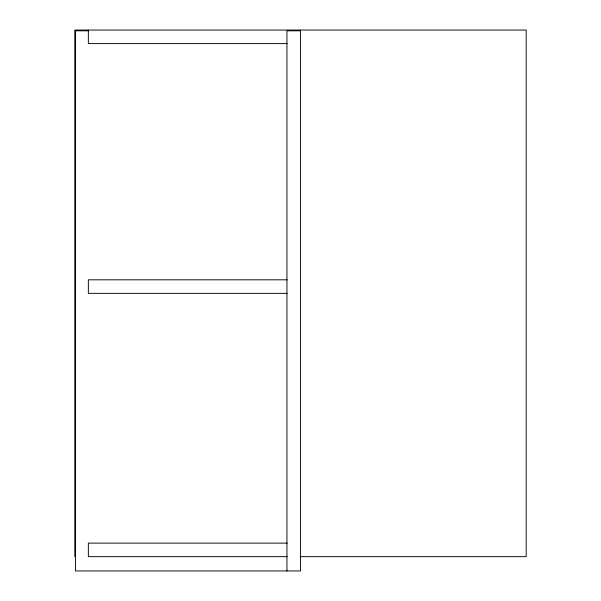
<?xml version="1.0" encoding="UTF-8"?>
<svg xmlns="http://www.w3.org/2000/svg" width="601" height="601" viewBox="0 0 601 601"><rect width="100%" height="100%" fill="white"/><g stroke="black" fill="none" stroke-linecap="round" stroke-linejoin="round"><path stroke-width="0.9" d="M88.663 30.801L75.561 30.801L75.561 570.95L300.5 570.95L300.5 30.05M300.5 30.801L286.955 30.801L286.955 570.95M287.113 43.595L88.355 43.595L88.355 30.05M287.09 279.811L88.355 279.811L88.355 293.356L287.09 293.356M287.113 543.116L88.355 543.116L88.355 556.654L287.113 556.654M300.237 556.654L526.191 556.654L526.191 30.05L74.809 30.05L74.809 556.654"/></g></svg>
